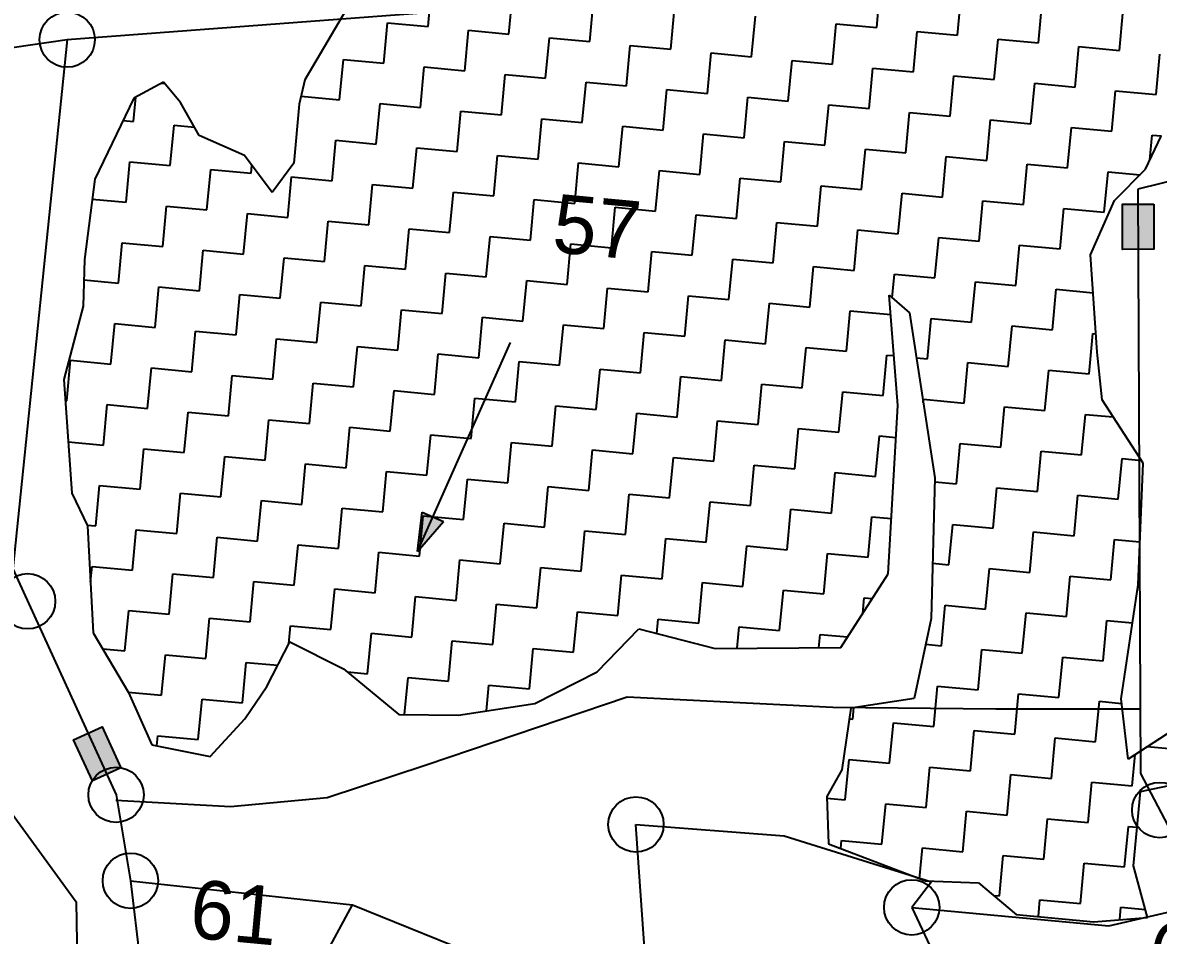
# Model space of a CAD drawing. Header units: metres. Extents: x 284554 to 287504, y 2026012 to 2031182.
# Drawn here: x 286424.3 to 286784.8, y 2029447.3 to 2029737 of the extents above; entities that cross this region are included whole.
import ezdxf
from ezdxf.enums import TextEntityAlignment as Align

# ---------------------------------------------------------------- set-up
doc = ezdxf.new("R2010")
doc.units = ezdxf.units.M
for name, color, linetype in [('LINE_WATER', 4, 'Continuous'), ('OFF', 1, 'Continuous'), ('POLY_HATCH', 12, 'Continuous'), ('POLY_PARCEL', 6, 'Continuous'), ('TEXT_PARCEL', 7, 'Continuous')]:
    doc.layers.add(name, color=color, linetype=linetype)
doc.styles.add('TEXT_MAP', font='')
doc.styles.get('TEXT_MAP').set_extended_font_data('Kruti Dev 050')

msp = doc.modelspace()

# ---------------------------------------------------------------- hatches: boundary and pattern name
for points in [[(286773.49, 2029665.01), (286783.42, 2029665.05), (286783.36, 2029679.41), (286773.43, 2029679.36)], [(286449.5, 2029513.5), (286440.47, 2029509.37), (286446.44, 2029496.31), (286455.47, 2029500.44)]]:
    msp.add_hatch(color=256).paths.add_polyline_path(points)
h = msp.add_hatch(color=256)
h.paths.add_polyline_path([(286554.54, 2029580.14), (286551.17, 2029581.64), (286549.64, 2029569.12)])
h.paths.add_polyline_path([(286549.64, 2029569.12), (286557.91, 2029578.64), (286554.54, 2029580.14)])

# ---------------------------------------------------------------- linework, layer by layer
for points in [[(286783.36, 2029679.41), (286783.42, 2029665.05), (286773.49, 2029665.01), (286773.43, 2029679.36)], [(286446.44, 2029496.31), (286440.47, 2029509.37), (286449.5, 2029513.5), (286455.47, 2029500.44)]]:
    msp.add_lwpolyline(points, close=True)
for points in [[(286549.64, 2029569.12), (286579.13, 2029635.51)], [(286549.64, 2029569.12), (286551.17, 2029581.64)], [(286551.17, 2029581.64), (286557.91, 2029578.64)], [(286549.64, 2029569.12), (286557.91, 2029578.64)]]:
    msp.add_lwpolyline(points)
for centre in [(286438.43, 2029731.59), (286425.85, 2029553.3), (286453.93, 2029491.87), (286785.26, 2029487.03), (286619, 2029482.47), (286458.48, 2029464.62), (286706.53, 2029456.14)]:
    msp.add_circle(centre, 8.78)
at = {"layer": 'LINE_WATER'}
for p, q in [((286552.4, 2029501.37), (286616.21, 2029522.96)), ((286616.21, 2029522.96), (286681.51, 2029519.71)), ((286681.51, 2029519.71), (286733.27, 2029519.15)), ((286733.27, 2029519.15), (286779.38, 2029519.12)), ((286521.01, 2029491), (286552.4, 2029501.37)), ((286453.9, 2029490.15), (286490.32, 2029488.17)), ((286490.32, 2029488.17), (286521.01, 2029491))]:
    msp.add_line(p, q, dxfattribs=at)
at = {"layer": 'OFF'}
msp.add_line((286516.39, 2029433.67), (286528.99, 2029456.95), dxfattribs=at)
at = {"layer": 'POLY_HATCH'}
for p, q in [((286532.74, 2029750.91), (286513.83, 2029718.89)), ((286469.02, 2029718.11), (286459.59, 2029713.03)), ((286474.38, 2029711.65), (286469.02, 2029718.11)), ((286513.83, 2029718.89), (286512.11, 2029711.1)), ((286459.59, 2029713.03), (286447.25, 2029687.35)), ((286480.36, 2029701.15), (286474.38, 2029711.65)), ((286512.11, 2029711.1), (286510.36, 2029692.38)), ((286494.68, 2029694.84), (286480.36, 2029701.15)), ((286780.77, 2029690.52), (286785.73, 2029700.99)), ((286503.53, 2029683.09), (286494.68, 2029694.84)), ((286510.36, 2029692.38), (286503.53, 2029683.09)), ((286770.89, 2029680.52), (286780.77, 2029690.52)), ((286447.25, 2029687.35), (286443.87, 2029661.83)), ((286763.32, 2029663.34), (286770.89, 2029680.52)), ((286765.39, 2029632.34), (286763.32, 2029663.34)), ((286443.87, 2029661.83), (286443.48, 2029646.96)), ((286702.09, 2029615.41), (286699.4, 2029650.45)), ((286699.4, 2029650.45), (286705.84, 2029644.88)), ((286443.48, 2029646.96), (286437.32, 2029623.68)), ((286705.84, 2029644.88), (286713.87, 2029592.45)), ((286766.97, 2029617.28), (286765.39, 2029632.34)), ((286437.32, 2029623.68), (286439.92, 2029587.67)), ((286780.01, 2029597.18), (286766.97, 2029617.28)), ((286699.1, 2029562.03), (286702.09, 2029615.41)), ((286778.39, 2029558.58), (286780.01, 2029597.18)), ((286713.87, 2029592.45), (286712.68, 2029547.84)), ((286439.92, 2029587.67), (286444.92, 2029577.26)), ((286444.92, 2029577.26), (286446.72, 2029543.31)), ((286683.98, 2029538.6), (286699.1, 2029562.03)), ((286773.01, 2029522.31), (286778.39, 2029558.58)), ((286712.68, 2029547.84), (286707.33, 2029522.5)), ((286606.7, 2029530.92), (286619.91, 2029544.59)), ((286619.91, 2029544.59), (286644.18, 2029538.34)), ((286446.72, 2029543.31), (286457.87, 2029524.38)), ((286501.8, 2029526.23), (286509.09, 2029540.46)), ((286509.09, 2029540.46), (286526.19, 2029531.9)), ((286644.18, 2029538.34), (286683.98, 2029538.6)), ((286526.19, 2029531.9), (286543.72, 2029517.35)), ((286586.86, 2029520.84), (286606.7, 2029530.92)), ((286494.87, 2029515.95), (286501.8, 2029526.23)), ((286457.87, 2029524.38), (286465.27, 2029507.78)), ((286707.33, 2029522.5), (286687.16, 2029519.42)), ((286775.2, 2029503.22), (286773.01, 2029522.31)), ((286562.65, 2029517.14), (286586.86, 2029520.84)), ((286687.16, 2029519.42), (286684.33, 2029499.81)), ((286483.82, 2029504.06), (286494.87, 2029515.95)), ((286543.72, 2029517.35), (286562.65, 2029517.14)), ((286795.31, 2029516.25), (286775.2, 2029503.22)), ((286465.27, 2029507.78), (286483.82, 2029504.06)), ((286684.33, 2029499.81), (286679.56, 2029491.31)), ((286779.15, 2029492.94), (286792.33, 2029495.68)), ((286679.56, 2029491.31), (286680.15, 2029476.35)), ((286776.94, 2029469.29), (286779.15, 2029492.94)), ((286680.15, 2029476.35), (286710.87, 2029464.54)), ((286781.38, 2029452.98), (286776.94, 2029469.29)), ((286710.87, 2029464.54), (286727.71, 2029463.96)), ((286727.71, 2029463.96), (286739.7, 2029453.89)), ((286739.7, 2029453.89), (286764.34, 2029451.59)), ((286764.34, 2029451.59), (286781.38, 2029452.98))]:
    msp.add_line(p, q, dxfattribs=at)
at = {"layer": 'POLY_HATCH', "linetype": 'Continuous'}
for p, q in [((286552.99, 2029735.76), (286554.19, 2029748.6)), ((286578.67, 2029733.36), (286579.87, 2029746.2)), ((286695.42, 2029735.4), (286696.62, 2029748.24)), ((286721.1, 2029733), (286722.3, 2029745.84)), ((286604.35, 2029730.96), (286605.55, 2029743.8)), ((286746.78, 2029730.6), (286747.98, 2029743.44)), ((286630.02, 2029728.56), (286631.22, 2029741.4)), ((286655.7, 2029726.16), (286656.9, 2029739)), ((286772.46, 2029728.2), (286773.66, 2029741.04)), ((286538.95, 2029724.12), (286540.15, 2029736.96)), ((286540.15, 2029736.96), (286552.99, 2029735.76)), ((286681.38, 2029723.76), (286682.58, 2029736.6)), ((286682.58, 2029736.6), (286695.42, 2029735.4)), ((286564.63, 2029721.72), (286565.83, 2029734.56)), ((286565.83, 2029734.56), (286578.67, 2029733.36)), ((286590.31, 2029719.32), (286591.51, 2029732.16)), ((286591.51, 2029732.16), (286604.35, 2029730.96)), ((286707.06, 2029721.36), (286708.26, 2029734.2)), ((286708.26, 2029734.2), (286721.1, 2029733)), ((286732.74, 2029718.96), (286733.94, 2029731.8)), ((286733.94, 2029731.8), (286746.78, 2029730.6)), ((286615.99, 2029716.92), (286617.19, 2029729.76)), ((286617.19, 2029729.76), (286630.02, 2029728.56)), ((286758.42, 2029716.56), (286759.62, 2029729.4)), ((286759.62, 2029729.4), (286772.46, 2029728.2)), ((286524.91, 2029712.48), (286526.11, 2029725.32)), ((286526.11, 2029725.32), (286538.95, 2029724.12)), ((286641.66, 2029714.52), (286642.86, 2029727.36)), ((286642.86, 2029727.36), (286655.7, 2029726.16)), ((286667.34, 2029712.12), (286668.54, 2029724.96)), ((286668.54, 2029724.96), (286681.38, 2029723.76)), ((286784.1, 2029714.16), (286785.3, 2029727)), ((286550.59, 2029710.08), (286551.79, 2029722.92)), ((286551.79, 2029722.92), (286564.63, 2029721.72)), ((286693.02, 2029709.72), (286694.22, 2029722.56)), ((286694.22, 2029722.56), (286707.06, 2029721.36)), ((286468.37, 2029717.76), (286469.39, 2029717.67)), ((286576.27, 2029707.68), (286577.47, 2029720.52)), ((286577.47, 2029720.52), (286590.31, 2029719.32)), ((286601.95, 2029705.28), (286603.15, 2029718.12)), ((286603.15, 2029718.12), (286615.99, 2029716.92)), ((286718.7, 2029707.32), (286719.9, 2029720.16)), ((286719.9, 2029720.16), (286732.74, 2029718.96)), ((286744.38, 2029704.92), (286745.58, 2029717.76)), ((286745.58, 2029717.76), (286758.42, 2029716.56)), ((286459.51, 2029705.64), (286460.24, 2029713.38)), ((286512.67, 2029713.62), (286524.91, 2029712.48)), ((286627.63, 2029702.88), (286628.83, 2029715.72)), ((286628.83, 2029715.72), (286641.66, 2029714.52)), ((286653.3, 2029700.48), (286654.5, 2029713.32)), ((286654.5, 2029713.32), (286667.34, 2029712.12)), ((286770.06, 2029702.52), (286771.26, 2029715.36)), ((286771.26, 2029715.36), (286784.1, 2029714.16)), ((286536.55, 2029698.44), (286537.75, 2029711.28)), ((286537.75, 2029711.28), (286550.59, 2029710.08)), ((286678.98, 2029698.08), (286680.18, 2029710.92)), ((286680.18, 2029710.92), (286693.02, 2029709.72)), ((286562.23, 2029696.04), (286563.43, 2029708.88)), ((286563.43, 2029708.88), (286576.27, 2029707.68)), ((286587.91, 2029693.64), (286589.11, 2029706.48)), ((286589.11, 2029706.48), (286601.95, 2029705.28)), ((286704.66, 2029695.68), (286705.86, 2029708.52)), ((286705.86, 2029708.52), (286718.7, 2029707.32)), ((286730.34, 2029693.28), (286731.54, 2029706.12)), ((286731.54, 2029706.12), (286744.38, 2029704.92)), ((286456.19, 2029705.95), (286459.51, 2029705.64)), ((286471.15, 2029691.6), (286472.35, 2029704.44)), ((286472.35, 2029704.44), (286478.83, 2029703.83)), ((286613.59, 2029691.24), (286614.79, 2029704.08)), ((286614.79, 2029704.08), (286627.63, 2029702.88)), ((286756.02, 2029690.88), (286757.22, 2029703.72)), ((286757.22, 2029703.72), (286770.06, 2029702.52)), ((286522.51, 2029686.8), (286523.71, 2029699.64)), ((286523.71, 2029699.64), (286536.55, 2029698.44)), ((286639.26, 2029688.84), (286640.46, 2029701.68)), ((286640.46, 2029701.68), (286653.3, 2029700.48)), ((286664.94, 2029686.44), (286666.14, 2029699.28)), ((286666.14, 2029699.28), (286678.98, 2029698.08)), ((286782.16, 2029693.45), (286782.9, 2029701.32)), ((286782.9, 2029701.32), (286785.88, 2029701.04)), ((286548.19, 2029684.4), (286549.39, 2029697.24)), ((286549.39, 2029697.24), (286562.23, 2029696.04)), ((286690.62, 2029684.04), (286691.82, 2029696.88)), ((286691.82, 2029696.88), (286704.66, 2029695.68)), ((286457.11, 2029679.96), (286458.31, 2029692.8)), ((286458.31, 2029692.8), (286471.15, 2029691.6)), ((286573.87, 2029682), (286575.07, 2029694.84)), ((286575.07, 2029694.84), (286587.91, 2029693.64)), ((286599.55, 2029679.6), (286600.75, 2029692.44)), ((286600.75, 2029692.44), (286613.59, 2029691.24)), ((286716.3, 2029681.64), (286717.5, 2029694.48)), ((286717.5, 2029694.48), (286730.34, 2029693.28)), ((286741.98, 2029679.24), (286743.18, 2029692.08)), ((286743.18, 2029692.08), (286756.02, 2029690.88)), ((286482.79, 2029677.56), (286483.99, 2029690.4)), ((286483.99, 2029690.4), (286496.83, 2029689.2)), ((286496.83, 2029689.2), (286497.06, 2029691.68)), ((286625.23, 2029677.2), (286626.43, 2029690.04)), ((286626.43, 2029690.04), (286639.26, 2029688.84)), ((286767.66, 2029676.84), (286768.86, 2029689.68)), ((286768.86, 2029689.68), (286779.01, 2029688.73)), ((286508.47, 2029675.16), (286509.67, 2029688)), ((286509.67, 2029688), (286522.51, 2029686.8)), ((286534.15, 2029672.76), (286535.35, 2029685.6)), ((286535.35, 2029685.6), (286548.19, 2029684.4)), ((286650.9, 2029674.8), (286652.1, 2029687.64)), ((286652.1, 2029687.64), (286664.94, 2029686.44)), ((286676.58, 2029672.4), (286677.78, 2029685.24)), ((286677.78, 2029685.24), (286690.62, 2029684.04)), ((286446.4, 2029680.96), (286457.11, 2029679.96)), ((286559.83, 2029670.36), (286561.03, 2029683.2)), ((286561.03, 2029683.2), (286573.87, 2029682)), ((286702.26, 2029670), (286703.46, 2029682.84)), ((286703.46, 2029682.84), (286716.3, 2029681.64)), ((286468.75, 2029665.92), (286469.95, 2029678.76)), ((286469.95, 2029678.76), (286482.79, 2029677.56)), ((286585.51, 2029667.96), (286586.71, 2029680.8)), ((286586.71, 2029680.8), (286599.55, 2029679.6)), ((286611.19, 2029665.56), (286612.39, 2029678.4)), ((286612.39, 2029678.4), (286625.23, 2029677.2)), ((286727.94, 2029667.6), (286729.14, 2029680.44)), ((286729.14, 2029680.44), (286741.98, 2029679.24)), ((286753.62, 2029665.2), (286754.82, 2029678.04)), ((286754.82, 2029678.04), (286767.66, 2029676.84)), ((286494.43, 2029663.52), (286495.63, 2029676.36)), ((286495.63, 2029676.36), (286508.47, 2029675.16)), ((286520.11, 2029661.12), (286521.31, 2029673.96)), ((286521.31, 2029673.96), (286534.15, 2029672.76)), ((286636.87, 2029663.16), (286638.06, 2029676)), ((286638.06, 2029676), (286650.9, 2029674.8)), ((286545.79, 2029658.72), (286546.99, 2029671.56)), ((286546.99, 2029671.56), (286559.83, 2029670.36)), ((286662.54, 2029660.76), (286663.74, 2029673.6)), ((286663.74, 2029673.6), (286676.58, 2029672.4)), ((286688.22, 2029658.36), (286689.42, 2029671.2)), ((286689.42, 2029671.2), (286702.26, 2029670)), ((286454.71, 2029654.28), (286455.91, 2029667.12)), ((286455.91, 2029667.12), (286468.75, 2029665.92)), ((286571.47, 2029656.32), (286572.67, 2029669.16)), ((286572.67, 2029669.16), (286585.51, 2029667.96)), ((286597.15, 2029653.92), (286598.35, 2029666.76)), ((286598.35, 2029666.76), (286611.19, 2029665.56)), ((286713.9, 2029655.96), (286715.1, 2029668.8)), ((286715.1, 2029668.8), (286727.94, 2029667.6)), ((286480.39, 2029651.88), (286481.59, 2029664.72)), ((286481.59, 2029664.72), (286494.43, 2029663.52)), ((286622.83, 2029651.52), (286624.03, 2029664.36)), ((286624.03, 2029664.36), (286636.87, 2029663.16)), ((286739.58, 2029653.56), (286740.78, 2029666.4)), ((286740.78, 2029666.4), (286753.62, 2029665.2)), ((286506.07, 2029649.48), (286507.27, 2029662.32)), ((286507.27, 2029662.32), (286520.11, 2029661.12)), ((286531.75, 2029647.08), (286532.95, 2029659.92)), ((286532.95, 2029659.92), (286545.79, 2029658.72)), ((286648.5, 2029649.12), (286649.7, 2029661.96)), ((286649.7, 2029661.96), (286662.54, 2029660.76)), ((286674.18, 2029646.72), (286675.38, 2029659.56)), ((286675.38, 2029659.56), (286688.22, 2029658.36)), ((286557.43, 2029644.68), (286558.63, 2029657.52)), ((286558.63, 2029657.52), (286571.47, 2029656.32)), ((286700.36, 2029649.62), (286701.06, 2029657.16)), ((286701.06, 2029657.16), (286713.9, 2029655.96)), ((286443.7, 2029655.31), (286454.71, 2029654.28)), ((286466.35, 2029640.24), (286467.55, 2029653.08)), ((286467.55, 2029653.08), (286480.39, 2029651.88)), ((286583.11, 2029642.28), (286584.31, 2029655.12)), ((286584.31, 2029655.12), (286597.15, 2029653.92)), ((286608.79, 2029639.88), (286609.99, 2029652.72)), ((286609.99, 2029652.72), (286622.83, 2029651.52)), ((286725.54, 2029641.92), (286726.74, 2029654.76)), ((286726.74, 2029654.76), (286739.58, 2029653.56)), ((286751.22, 2029639.52), (286752.42, 2029652.36)), ((286752.42, 2029652.36), (286764.13, 2029651.27)), ((286492.03, 2029637.84), (286493.23, 2029650.68)), ((286493.23, 2029650.68), (286506.07, 2029649.48)), ((286634.47, 2029637.48), (286635.67, 2029650.32)), ((286635.67, 2029650.32), (286648.5, 2029649.12)), ((286517.71, 2029635.44), (286518.91, 2029648.28)), ((286518.91, 2029648.28), (286531.75, 2029647.08)), ((286543.39, 2029633.04), (286544.59, 2029645.88)), ((286544.59, 2029645.88), (286557.43, 2029644.68)), ((286660.14, 2029635.08), (286661.34, 2029647.92)), ((286661.34, 2029647.92), (286674.18, 2029646.72)), ((286685.82, 2029632.68), (286687.02, 2029645.52)), ((286687.02, 2029645.52), (286699.86, 2029644.32)), ((286452.31, 2029628.6), (286453.51, 2029641.44)), ((286453.51, 2029641.44), (286466.35, 2029640.24)), ((286569.07, 2029630.64), (286570.27, 2029643.48)), ((286570.27, 2029643.48), (286583.11, 2029642.28)), ((286699.86, 2029644.32), (286699.87, 2029644.39)), ((286711.5, 2029630.28), (286712.7, 2029643.12)), ((286712.7, 2029643.12), (286725.54, 2029641.92)), ((286477.99, 2029626.2), (286479.19, 2029639.04)), ((286479.19, 2029639.04), (286492.03, 2029637.84)), ((286594.75, 2029628.24), (286595.95, 2029641.08)), ((286595.95, 2029641.08), (286608.79, 2029639.88)), ((286620.43, 2029625.84), (286621.63, 2029638.68)), ((286621.63, 2029638.68), (286634.47, 2029637.48)), ((286737.18, 2029627.88), (286738.38, 2029640.72)), ((286738.38, 2029640.72), (286751.22, 2029639.52)), ((286762.86, 2029625.48), (286764.06, 2029638.32)), ((286764.06, 2029638.32), (286765, 2029638.24)), ((286503.67, 2029623.8), (286504.87, 2029636.64)), ((286504.87, 2029636.64), (286517.71, 2029635.44)), ((286529.35, 2029621.4), (286530.55, 2029634.24)), ((286530.55, 2029634.24), (286543.39, 2029633.04)), ((286646.11, 2029623.44), (286647.3, 2029636.28)), ((286647.3, 2029636.28), (286660.14, 2029635.08)), ((286555.03, 2029619), (286556.23, 2029631.84)), ((286556.23, 2029631.84), (286569.07, 2029630.64)), ((286671.78, 2029621.04), (286672.98, 2029633.88)), ((286672.98, 2029633.88), (286685.82, 2029632.68)), ((286697.46, 2029618.64), (286698.66, 2029631.48)), ((286698.66, 2029631.48), (286700.88, 2029631.28)), ((286708.03, 2029630.61), (286711.5, 2029630.28)), ((286438.28, 2029616.96), (286439.48, 2029629.8)), ((286439.48, 2029629.8), (286452.31, 2029628.6)), ((286463.95, 2029614.56), (286465.15, 2029627.4)), ((286465.15, 2029627.4), (286477.99, 2029626.2)), ((286580.71, 2029616.6), (286581.91, 2029629.44)), ((286581.91, 2029629.44), (286594.75, 2029628.24)), ((286606.39, 2029614.2), (286607.59, 2029627.04)), ((286607.59, 2029627.04), (286620.43, 2029625.84)), ((286723.14, 2029616.24), (286724.34, 2029629.08)), ((286724.34, 2029629.08), (286737.18, 2029627.88)), ((286489.63, 2029612.16), (286490.83, 2029625)), ((286490.83, 2029625), (286503.67, 2029623.8)), ((286632.07, 2029611.8), (286633.27, 2029624.64)), ((286633.27, 2029624.64), (286646.11, 2029623.44)), ((286748.82, 2029613.85), (286750.02, 2029626.68)), ((286750.02, 2029626.68), (286762.86, 2029625.48)), ((286515.31, 2029609.76), (286516.51, 2029622.6)), ((286516.51, 2029622.6), (286529.35, 2029621.4)), ((286540.99, 2029607.36), (286542.19, 2029620.2)), ((286542.19, 2029620.2), (286555.03, 2029619)), ((286657.74, 2029609.4), (286658.94, 2029622.24)), ((286658.94, 2029622.24), (286671.78, 2029621.04)), ((286683.42, 2029607), (286684.62, 2029619.84)), ((286684.62, 2029619.84), (286697.46, 2029618.64)), ((286437.81, 2029617.01), (286438.28, 2029616.96)), ((286566.67, 2029604.96), (286567.87, 2029617.8)), ((286567.87, 2029617.8), (286580.71, 2029616.6)), ((286710.2, 2029616.39), (286710.3, 2029617.44)), ((286710.3, 2029617.44), (286723.14, 2029616.24)), ((286449.92, 2029602.92), (286451.12, 2029615.76)), ((286451.12, 2029615.76), (286463.95, 2029614.56)), ((286475.59, 2029600.52), (286476.79, 2029613.36)), ((286476.79, 2029613.36), (286489.63, 2029612.16)), ((286592.35, 2029602.56), (286593.55, 2029615.4)), ((286593.55, 2029615.4), (286606.39, 2029614.2)), ((286618.03, 2029600.16), (286619.23, 2029613)), ((286619.23, 2029613), (286632.07, 2029611.8)), ((286734.78, 2029602.21), (286735.98, 2029615.05)), ((286735.98, 2029615.05), (286748.82, 2029613.85)), ((286760.46, 2029599.81), (286761.66, 2029612.65)), ((286761.66, 2029612.65), (286770.51, 2029611.82)), ((286501.27, 2029598.12), (286502.47, 2029610.96)), ((286502.47, 2029610.96), (286515.31, 2029609.76)), ((286643.71, 2029597.76), (286644.91, 2029610.6)), ((286644.91, 2029610.6), (286657.74, 2029609.4)), ((286526.95, 2029595.72), (286528.15, 2029608.56)), ((286528.15, 2029608.56), (286540.99, 2029607.36)), ((286552.63, 2029593.32), (286553.83, 2029606.16)), ((286553.83, 2029606.16), (286566.67, 2029604.96)), ((286669.38, 2029595.37), (286670.58, 2029608.2)), ((286670.58, 2029608.2), (286683.42, 2029607)), ((286695.06, 2029592.97), (286696.26, 2029605.81)), ((286696.26, 2029605.81), (286701.53, 2029605.31)), ((286438.75, 2029603.97), (286449.92, 2029602.92)), ((286461.55, 2029588.88), (286462.75, 2029601.72)), ((286462.75, 2029601.72), (286475.59, 2029600.52)), ((286578.31, 2029590.92), (286579.51, 2029603.76)), ((286579.51, 2029603.76), (286592.35, 2029602.56)), ((286720.74, 2029590.57), (286721.94, 2029603.41)), ((286721.94, 2029603.41), (286734.78, 2029602.21)), ((286487.23, 2029586.48), (286488.43, 2029599.32)), ((286488.43, 2029599.32), (286501.27, 2029598.12)), ((286603.99, 2029588.52), (286605.19, 2029601.36)), ((286605.19, 2029601.36), (286618.03, 2029600.16)), ((286629.67, 2029586.13), (286630.87, 2029598.96)), ((286630.87, 2029598.96), (286643.71, 2029597.76)), ((286746.42, 2029588.17), (286747.62, 2029601.01)), ((286747.62, 2029601.01), (286760.46, 2029599.81)), ((286772.1, 2029585.77), (286773.3, 2029598.61)), ((286773.3, 2029598.61), (286779.46, 2029598.03)), ((286512.91, 2029584.08), (286514.11, 2029596.92)), ((286514.11, 2029596.92), (286526.95, 2029595.72)), ((286538.59, 2029581.68), (286539.79, 2029594.52)), ((286539.79, 2029594.52), (286552.63, 2029593.32)), ((286655.35, 2029583.73), (286656.54, 2029596.57)), ((286656.54, 2029596.57), (286669.38, 2029595.37)), ((286564.27, 2029579.28), (286565.47, 2029592.12)), ((286565.47, 2029592.12), (286578.31, 2029590.92)), ((286681.02, 2029581.33), (286682.22, 2029594.17)), ((286682.22, 2029594.17), (286695.06, 2029592.97)), ((286713.84, 2029591.21), (286720.74, 2029590.57)), ((286447.52, 2029577.24), (286448.72, 2029590.08)), ((286448.72, 2029590.08), (286461.55, 2029588.88)), ((286473.19, 2029574.84), (286474.39, 2029587.68)), ((286474.39, 2029587.68), (286487.23, 2029586.48)), ((286589.95, 2029576.89), (286591.15, 2029589.72)), ((286591.15, 2029589.72), (286603.99, 2029588.52)), ((286615.63, 2029574.49), (286616.83, 2029587.33)), ((286616.83, 2029587.33), (286629.67, 2029586.13)), ((286732.38, 2029576.53), (286733.58, 2029589.37)), ((286733.58, 2029589.37), (286746.42, 2029588.17)), ((286498.87, 2029572.44), (286500.07, 2029585.28)), ((286500.07, 2029585.28), (286512.91, 2029584.08)), ((286641.31, 2029572.09), (286642.51, 2029584.93)), ((286642.51, 2029584.93), (286655.35, 2029583.73)), ((286758.06, 2029574.13), (286759.26, 2029586.97)), ((286759.26, 2029586.97), (286772.1, 2029585.77)), ((286524.55, 2029570.05), (286525.75, 2029582.88)), ((286525.75, 2029582.88), (286538.59, 2029581.68)), ((286550.23, 2029567.65), (286551.43, 2029580.48)), ((286551.43, 2029580.48), (286564.27, 2029579.28)), ((286666.98, 2029569.69), (286668.18, 2029582.53)), ((286668.18, 2029582.53), (286681.02, 2029581.33)), ((286692.66, 2029567.29), (286693.86, 2029580.13)), ((286693.86, 2029580.13), (286700.08, 2029579.55)), ((286444.8, 2029577.5), (286447.52, 2029577.24)), ((286575.91, 2029565.25), (286577.11, 2029578.09)), ((286577.11, 2029578.09), (286589.95, 2029576.89)), ((286718.34, 2029564.89), (286719.54, 2029577.73)), ((286719.54, 2029577.73), (286732.38, 2029576.53)), ((286459.16, 2029563.2), (286460.35, 2029576.04)), ((286460.35, 2029576.04), (286473.19, 2029574.84)), ((286484.83, 2029560.81), (286486.03, 2029573.64)), ((286486.03, 2029573.64), (286498.87, 2029572.44)), ((286601.59, 2029562.85), (286602.79, 2029575.69)), ((286602.79, 2029575.69), (286615.63, 2029574.49)), ((286627.27, 2029560.45), (286628.47, 2029573.29)), ((286628.47, 2029573.29), (286641.31, 2029572.09)), ((286744.02, 2029562.49), (286745.22, 2029575.33)), ((286745.22, 2029575.33), (286758.06, 2029574.13)), ((286769.7, 2029560.09), (286770.9, 2029572.93)), ((286770.9, 2029572.93), (286778.96, 2029572.17)), ((286510.51, 2029558.41), (286511.71, 2029571.24)), ((286511.71, 2029571.24), (286524.55, 2029570.05)), ((286652.95, 2029558.05), (286654.15, 2029570.89)), ((286654.15, 2029570.89), (286666.98, 2029569.69)), ((286536.19, 2029556.01), (286537.39, 2029568.85)), ((286537.39, 2029568.85), (286550.23, 2029567.65)), ((286561.87, 2029553.61), (286563.07, 2029566.45)), ((286563.07, 2029566.45), (286575.91, 2029565.25)), ((286678.62, 2029555.65), (286679.82, 2029568.49)), ((286679.82, 2029568.49), (286692.66, 2029567.29)), ((286445.86, 2029559.51), (286446.32, 2029564.4)), ((286446.32, 2029564.4), (286459.16, 2029563.2)), ((286470.79, 2029549.17), (286471.99, 2029562)), ((286471.99, 2029562), (286484.83, 2029560.81)), ((286587.55, 2029551.21), (286588.75, 2029564.05)), ((286588.75, 2029564.05), (286601.59, 2029562.85)), ((286713.15, 2029565.37), (286718.34, 2029564.89)), ((286729.98, 2029550.85), (286731.18, 2029563.69)), ((286731.18, 2029563.69), (286744.02, 2029562.49)), ((286496.47, 2029546.77), (286497.67, 2029559.61)), ((286497.67, 2029559.61), (286510.51, 2029558.41)), ((286613.23, 2029548.81), (286614.43, 2029561.65)), ((286614.43, 2029561.65), (286627.27, 2029560.45)), ((286638.91, 2029546.41), (286640.11, 2029559.25)), ((286640.11, 2029559.25), (286652.95, 2029558.05)), ((286755.66, 2029548.45), (286756.86, 2029561.29)), ((286756.86, 2029561.29), (286769.7, 2029560.09)), ((286522.15, 2029544.37), (286523.35, 2029557.21)), ((286523.35, 2029557.21), (286536.19, 2029556.01)), ((286547.83, 2029541.97), (286549.03, 2029554.81)), ((286549.03, 2029554.81), (286561.87, 2029553.61)), ((286664.59, 2029544.01), (286665.78, 2029556.85)), ((286665.78, 2029556.85), (286678.62, 2029555.65)), ((286573.51, 2029539.57), (286574.71, 2029552.41)), ((286574.71, 2029552.41), (286587.55, 2029551.21)), ((286691, 2029549.48), (286691.46, 2029554.45)), ((286691.46, 2029554.45), (286694.05, 2029554.21)), ((286715.94, 2029539.21), (286717.14, 2029552.05)), ((286717.14, 2029552.05), (286729.98, 2029550.85)), ((286456.76, 2029537.53), (286457.96, 2029550.37)), ((286457.96, 2029550.37), (286470.79, 2029549.17)), ((286482.43, 2029535.13), (286483.63, 2029547.97)), ((286483.63, 2029547.97), (286496.47, 2029546.77)), ((286599.19, 2029537.17), (286600.39, 2029550.01)), ((286600.39, 2029550.01), (286613.23, 2029548.81)), ((286625.65, 2029543.11), (286626.07, 2029547.61)), ((286626.07, 2029547.61), (286638.91, 2029546.41)), ((286741.62, 2029536.81), (286742.82, 2029549.65)), ((286742.82, 2029549.65), (286755.66, 2029548.45)), ((286508.78, 2029539.84), (286509.31, 2029545.57)), ((286509.31, 2029545.57), (286522.15, 2029544.37)), ((286651.11, 2029538.39), (286651.75, 2029545.21)), ((286651.75, 2029545.21), (286664.59, 2029544.01)), ((286767.3, 2029534.41), (286768.5, 2029547.25)), ((286768.5, 2029547.25), (286776.6, 2029546.49)), ((286533.79, 2029530.33), (286534.99, 2029543.17)), ((286534.99, 2029543.17), (286547.83, 2029541.97)), ((286559.47, 2029527.93), (286560.67, 2029540.77)), ((286560.67, 2029540.77), (286573.51, 2029539.57)), ((286677.03, 2029538.56), (286677.42, 2029542.81)), ((286677.42, 2029542.81), (286686.17, 2029541.99)), ((286449.74, 2029538.18), (286456.76, 2029537.53)), ((286585.15, 2029525.53), (286586.35, 2029538.37)), ((286586.35, 2029538.37), (286599.19, 2029537.17)), ((286710.96, 2029539.67), (286715.94, 2029539.21)), ((286727.58, 2029525.17), (286728.78, 2029538.01)), ((286728.78, 2029538.01), (286741.62, 2029536.81)), ((286468.4, 2029523.49), (286469.59, 2029536.33)), ((286469.59, 2029536.33), (286482.43, 2029535.13)), ((286494.07, 2029521.09), (286495.27, 2029533.93)), ((286495.27, 2029533.93), (286505.26, 2029532.99)), ((286753.26, 2029522.77), (286754.46, 2029535.61)), ((286754.46, 2029535.61), (286767.3, 2029534.41)), ((286527.37, 2029530.93), (286533.79, 2029530.33)), ((286545.53, 2029517.33), (286546.63, 2029529.13)), ((286546.63, 2029529.13), (286559.47, 2029527.93)), ((286571.54, 2029518.5), (286572.31, 2029526.73)), ((286572.31, 2029526.73), (286585.15, 2029525.53)), ((286713.54, 2029513.53), (286714.74, 2029526.37)), ((286714.74, 2029526.37), (286727.58, 2029525.17)), ((286457.81, 2029524.48), (286468.4, 2029523.49)), ((286480.03, 2029509.45), (286481.23, 2029522.29)), ((286481.23, 2029522.29), (286494.07, 2029521.09)), ((286739.22, 2029511.13), (286740.42, 2029523.97)), ((286740.42, 2029523.97), (286753.26, 2029522.77)), ((286687.86, 2029515.93), (286688.21, 2029519.58)), ((286764.9, 2029508.73), (286766.1, 2029521.57)), ((286766.1, 2029521.57), (286773.17, 2029520.91)), ((286686.67, 2029516.04), (286687.86, 2029515.93)), ((286699.5, 2029501.89), (286700.7, 2029514.73)), ((286700.7, 2029514.73), (286713.54, 2029513.53)), ((286725.18, 2029499.49), (286726.38, 2029512.33)), ((286726.38, 2029512.33), (286739.22, 2029511.13)), ((286466.9, 2029507.46), (286467.2, 2029510.65)), ((286467.2, 2029510.65), (286480.03, 2029509.45)), ((286750.86, 2029497.09), (286752.06, 2029509.93)), ((286752.06, 2029509.93), (286764.9, 2029508.73)), ((286776.54, 2029494.69), (286777.47, 2029504.7)), ((286781.33, 2029507.2), (286790.58, 2029506.33)), ((286685.46, 2029490.25), (286686.66, 2029503.09)), ((286686.66, 2029503.09), (286699.5, 2029501.89)), ((286711.14, 2029487.85), (286712.34, 2029500.69)), ((286712.34, 2029500.69), (286725.18, 2029499.49)), ((286736.82, 2029485.45), (286738.02, 2029498.29)), ((286738.02, 2029498.29), (286750.86, 2029497.09)), ((286762.5, 2029483.05), (286763.7, 2029495.89)), ((286763.7, 2029495.89), (286776.54, 2029494.69)), ((286679.58, 2029490.8), (286685.46, 2029490.25)), ((286697.1, 2029476.21), (286698.3, 2029489.05)), ((286698.3, 2029489.05), (286711.14, 2029487.85)), ((286722.78, 2029473.81), (286723.98, 2029486.65)), ((286723.98, 2029486.65), (286736.82, 2029485.45)), ((286748.46, 2029471.41), (286749.66, 2029484.25)), ((286749.66, 2029484.25), (286762.5, 2029483.05)), ((286774.14, 2029469.01), (286775.34, 2029481.85)), ((286775.34, 2029481.85), (286778.09, 2029481.6)), ((286684.03, 2029474.86), (286684.26, 2029477.41)), ((286684.26, 2029477.41), (286697.1, 2029476.21)), ((286709.03, 2029465.24), (286709.94, 2029475.01)), ((286709.94, 2029475.01), (286722.78, 2029473.81)), ((286734.42, 2029459.77), (286735.62, 2029472.61)), ((286735.62, 2029472.61), (286748.46, 2029471.41)), ((286760.1, 2029457.37), (286761.3, 2029470.21)), ((286761.3, 2029470.21), (286774.14, 2029469.01)), ((286732.48, 2029459.95), (286734.42, 2029459.77)), ((286746.76, 2029453.23), (286747.26, 2029458.57)), ((286747.26, 2029458.57), (286760.1, 2029457.37)), ((286772.58, 2029452.26), (286772.94, 2029456.17)), ((286772.94, 2029456.17), (286780.71, 2029455.45))]:
    msp.add_line(p, q, dxfattribs=at)
at = {"layer": 'POLY_PARCEL'}
for p, q in [((286438.43, 2029731.59), (286625.46, 2029745.77)), ((286391.24, 2029724.95), (286438.43, 2029731.59)), ((286438.43, 2029731.59), (286421.15, 2029563.58)), ((286969.58, 2029731.58), (286778.37, 2029684.14)), ((286778.37, 2029684.14), (286779.2, 2029498.65)), ((286421.15, 2029563.58), (286453.93, 2029491.87)), ((286393.7, 2029523.11), (286441.29, 2029457.92)), ((286779.2, 2029498.65), (286800.61, 2029457.6)), ((286453.93, 2029491.87), (286458.48, 2029464.62)), ((286623.32, 2029418.94), (286619, 2029482.47)), ((286619, 2029482.47), (286666.03, 2029478.86)), ((286666.03, 2029478.86), (286712.81, 2029464.23)), ((286458.48, 2029464.62), (286528.99, 2029456.95)), ((286458.48, 2029464.62), (286462.5, 2029431.48)), ((286712.81, 2029464.23), (286706.53, 2029456.14)), ((286441.29, 2029457.92), (286441.71, 2029428.68)), ((286769.14, 2029450.29), (286800.61, 2029457.6)), ((286528.99, 2029456.95), (286623.32, 2029418.94)), ((286706.53, 2029456.14), (286769.14, 2029450.29)), ((286706.53, 2029456.14), (286715.1, 2029437.98))]:
    msp.add_line(p, q, dxfattribs=at)

# ---------------------------------------------------------------- texts
at = {"layer": 'TEXT_PARCEL', "style": 'TEXT_MAP'}
for s, p in [('57', (286605.78, 2029662.93)), ('61', (286490.62, 2029445.34)), ('65', (286794.84, 2029431.88))]:
    msp.add_text(s, height=18.569, rotation=354.6614, dxfattribs=at).set_placement(p, align=Align.CENTER)

doc.saveas('drawing.dxf')
